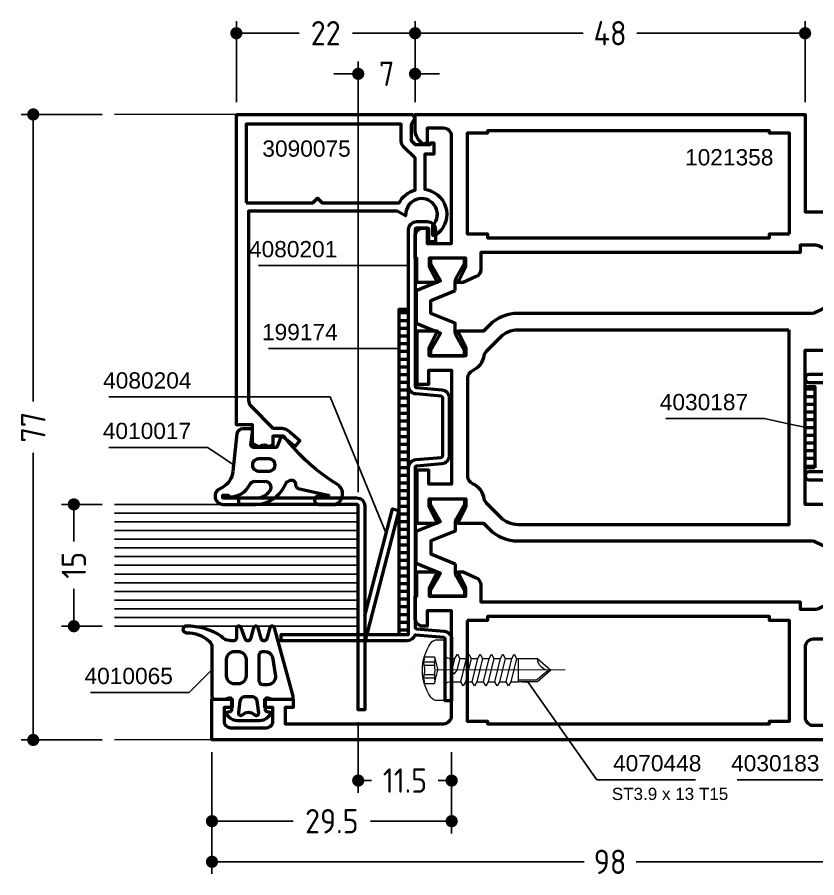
# Model space of a CAD drawing. Header units: millimetres. Extents: x 5 to 229, y 5 to 110.
# Drawn here: x 4.5 to 102.9, y 4.5 to 110.5 of the extents above; entities that cross this region are included whole.
import ezdxf

# ---------------------------------------------------------------- set-up
doc = ezdxf.new("R2010")
doc.units = ezdxf.units.MM
doc.linetypes.add('CENTER', pattern=[50.8, 31.75, -6.35, 6.35, -6.35])
doc.linetypes.add('HIDDEN', pattern=[9.525, 6.35, -3.175])
for name, color, linetype, lineweight in [('AM_5', 3, 'Continuous', 25), ('AM_C', 50, 'Continuous', 50), ('AM_S', 80, 'Continuous', 50), ('Cent3', 70, 'CENTER', 18), ('CHide4', 10, 'HIDDEN', 13), ('Cont2', 2, 'Continuous', 25), ('Cont3', 70, 'Continuous', 18), ('Cont4', 10, 'Continuous', 13)]:
    doc.layers.add(name, color=color, linetype=linetype, lineweight=lineweight)
doc.styles.add('HBS_DIMTEXTSTYLE', font='isocp.shx')
doc.styles.add('SWISSL', font='swissl.ttf')
doc.dimstyles.new('Konstruktionsschnitt 1-1$0', dxfattribs={"dimscale": 0, "dimtxt": 3, "dimasz": 1.5, "dimexe": 1.5, "dimexo": 1.5, "dimgap": 1.5, "dimtad": 0, "dimdsep": 46, "dimtxsty": 'HBS_DIMTEXTSTYLE', "dimblk": 'PUNKT', "dimcen": 0, "dimclrd": 3, "dimclre": 3, "dimclrt": 2, "dimadec": 1, "dimazin": 2, "dimtfac": 0.7, "dimtofl": 0, "dimtmove": 0, "dimatfit": 3, "dimfxl": 0, "dimtolj": 1, "dimtzin": 0, "dimarcsym": 0})

# ---------------------------------------------------------------- blocks, each defined once
blk = doc.blocks.new('PUNKT')
at = {"color": 0, "linetype": 'Continuous'}
blk.add_line((-0.5, 0), (-1, 0), dxfattribs=at)
at = {"color": 0, "linetype": 'Continuous', "const_width": 0.5}
blk.add_lwpolyline([(-0.25, 0, 1), (0.25, 0, 1)], format="xyb", close=True, dxfattribs=at)
blk = doc.blocks.new('*D34')
at = {"layer": 'AM_5', "color": 3, "lineweight": -2, "transparency": 16777216}
for p, q in [((28.5, 20), (28.5, 5)), ((126.5, 20), (126.5, 5)), ((30, 6.5), (74.29, 6.5)), ((125, 6.5), (80.71, 6.5))]:
    blk.add_line(p, q, dxfattribs=at)
at = {"layer": 'AM_5', "color": 3, "lineweight": -2, "transparency": 16777216, "xscale": 1.5, "yscale": 1.5, "zscale": 1.5, "rotation": 180}
blk.add_blockref('PUNKT', (28.5, 6.5), dxfattribs=at)
at = {"layer": 'AM_5', "color": 3, "lineweight": -2, "transparency": 16777216, "xscale": 1.5, "yscale": 1.5, "zscale": 1.5}
blk.add_blockref('PUNKT', (126.5, 6.5), dxfattribs=at)
at = {"layer": 'AM_5', "color": 2, "transparency": 16777216, "insert": (77.5, 6.5), "char_height": 3, "attachment_point": 5, "style": 'HBS_DIMTEXTSTYLE'}
blk.add_mtext('\\A1;98', dxfattribs=at)
blk = doc.blocks.new('*D38')
at = {"layer": 'AM_5', "color": 3, "lineweight": -2, "transparency": 16777216}
for p, q in [((101.5, 100), (101.5, 110)), ((107.5, 100), (107.5, 110)), ((100, 108.5), (98.5, 108.5)), ((109, 108.5), (110.5, 108.5))]:
    blk.add_line(p, q, dxfattribs=at)
at = {"layer": 'AM_5', "color": 3, "lineweight": -2, "transparency": 16777216, "xscale": 1.5, "yscale": 1.5, "zscale": 1.5}
blk.add_blockref('PUNKT', (101.5, 108.5), dxfattribs=at)
at = {"layer": 'AM_5', "color": 3, "lineweight": -2, "transparency": 16777216, "xscale": 1.5, "yscale": 1.5, "zscale": 1.5, "rotation": 180}
blk.add_blockref('PUNKT', (107.5, 108.5), dxfattribs=at)
at = {"layer": 'AM_5', "color": 2, "transparency": 16777216, "insert": (104.5, 108.5), "char_height": 3, "attachment_point": 5, "style": 'HBS_DIMTEXTSTYLE'}
blk.add_mtext('\\A1;6', dxfattribs=at)
blk = doc.blocks.new('*D39')
at = {"layer": 'AM_5', "color": 3, "lineweight": -2, "transparency": 16777216}
for p, q in [((53.5, 100), (53.5, 110)), ((101.5, 100), (101.5, 110)), ((55, 108.5), (74.2, 108.5)), ((100, 108.5), (80.8, 108.5))]:
    blk.add_line(p, q, dxfattribs=at)
at = {"layer": 'AM_5', "color": 3, "lineweight": -2, "transparency": 16777216, "xscale": 1.5, "yscale": 1.5, "zscale": 1.5, "rotation": 180}
blk.add_blockref('PUNKT', (53.5, 108.5), dxfattribs=at)
at = {"layer": 'AM_5', "color": 3, "lineweight": -2, "transparency": 16777216, "xscale": 1.5, "yscale": 1.5, "zscale": 1.5}
blk.add_blockref('PUNKT', (101.5, 108.5), dxfattribs=at)
at = {"layer": 'AM_5', "color": 2, "transparency": 16777216, "insert": (77.5, 108.5), "char_height": 3, "attachment_point": 5, "style": 'HBS_DIMTEXTSTYLE'}
blk.add_mtext('\\A1;48', dxfattribs=at)
blk = doc.blocks.new('*S400')
at = {"layer": 'AM_5', "color": 3}
for p, q in [((105.27, 16.61), (106.2, 26.4)), ((106.2, 26.4), (106.2, 26.41)), ((93.14, 16.61), (105.27, 16.61))]:
    blk.add_line(p, q, dxfattribs=at)
at = {"layer": 'AM_5', "color": 2, "insert": (103.27, 17.61), "char_height": 2, "attachment_point": 9, "style": 'SWISSL'}
blk.add_mtext('4030183', dxfattribs=at)
blk = doc.blocks.new('*U27', base_point=(43.9, 167.94))
for p, q in [((43.9, 181.87), (13.9, 181.87)), ((43.9, 180.8), (13.9, 180.8)), ((43.9, 179.73), (13.9, 179.73)), ((43.9, 178.66), (13.9, 178.66)), ((43.9, 177.59), (13.9, 177.59)), ((43.9, 176.51), (13.9, 176.51)), ((43.9, 175.44), (13.9, 175.44)), ((43.9, 174.37), (13.9, 174.37)), ((43.9, 173.3), (13.9, 173.3)), ((43.9, 172.23), (13.9, 172.23)), ((43.9, 171.16), (13.9, 171.16)), ((43.9, 170.09), (13.9, 170.09)), ((43.9, 169.01), (13.9, 169.01))]:
    blk.add_line(p, q)
blk.add_lwpolyline([(13.9, 167.94), (43.9, 167.94), (43.9, 182.94), (13.9, 182.94)])
blk = doc.blocks.new('*D67')
at = {"layer": 'AM_5', "color": 3, "lineweight": -2, "transparency": 16777216}
for p, q in [((15, 50.5), (10, 50.5)), ((11.5, 49), (11.5, 45.91)), ((11.5, 37), (11.5, 40.09)), ((15, 35.5), (10, 35.5))]:
    blk.add_line(p, q, dxfattribs=at)
at = {"layer": 'AM_5', "color": 3, "lineweight": -2, "transparency": 16777216, "xscale": 1.5, "yscale": 1.5, "zscale": 1.5}
for p, rotation in [((11.5, 50.5), 90), ((11.5, 35.5), 270)]:
    blk.add_blockref('PUNKT', p, dxfattribs=dict(at, rotation=rotation))
at = {"layer": 'AM_5', "color": 2, "transparency": 16777216, "insert": (11.5, 43), "char_height": 3, "attachment_point": 5, "rotation": 90, "style": 'HBS_DIMTEXTSTYLE'}
blk.add_mtext('\\A1;15', dxfattribs=at)
blk = doc.blocks.new('*D68')
at = {"layer": 'AM_5', "color": 3, "lineweight": -2, "transparency": 16777216}
for p, q in [((15, 98.5), (5, 98.5)), ((6.5, 97), (6.5, 63.15)), ((6.5, 23), (6.5, 56.85)), ((15, 21.5), (5, 21.5))]:
    blk.add_line(p, q, dxfattribs=at)
at = {"layer": 'AM_5', "color": 3, "lineweight": -2, "transparency": 16777216, "xscale": 1.5, "yscale": 1.5, "zscale": 1.5}
for p, rotation in [((6.5, 98.5), 90), ((6.5, 21.5), 270)]:
    blk.add_blockref('PUNKT', p, dxfattribs=dict(at, rotation=rotation))
at = {"layer": 'AM_5', "color": 2, "transparency": 16777216, "insert": (6.5, 60), "char_height": 3, "attachment_point": 5, "rotation": 90, "style": 'HBS_DIMTEXTSTYLE'}
blk.add_mtext('\\A1;77', dxfattribs=at)
blk = doc.blocks.new('*S410')
at = {"layer": 'AM_5', "color": 3}
for p, q in [((15.79, 57.52), (27.94, 57.52)), ((27.94, 57.52), (29.08, 56.76))]:
    blk.add_line(p, q, dxfattribs=at)
at = {"layer": 'AM_5', "color": 3, "linetype": 'Continuous'}
blk.add_line((29.08, 56.76), (31.16, 55.38), dxfattribs=at)
at = {"layer": 'AM_5', "color": 2, "insert": (25.94, 58.52), "char_height": 2, "attachment_point": 9, "style": 'SWISSL'}
blk.add_mtext('4010017', dxfattribs=at)
blk = doc.blocks.new('*S411')
at = {"layer": 'AM_5', "color": 3}
blk.add_line((34.23, 79.89), (50.2, 79.89), dxfattribs=at)
at = {"layer": 'AM_5', "color": 3, "linetype": 'Continuous'}
blk.add_line((50.2, 79.89), (52.7, 79.89), dxfattribs=at)
at = {"layer": 'AM_5', "color": 2, "insert": (43.93, 80.89), "char_height": 2, "attachment_point": 9, "style": 'SWISSL'}
blk.add_mtext('4080201', dxfattribs=at)
blk = doc.blocks.new('*S412')
at = {"layer": 'AM_5', "color": 3}
blk.add_line((35.46, 69.68), (49, 69.68), dxfattribs=at)
at = {"layer": 'AM_5', "color": 3, "linetype": 'Continuous'}
blk.add_line((49, 69.68), (51.5, 69.68), dxfattribs=at)
at = {"layer": 'AM_5', "color": 2, "insert": (43.98, 70.68), "char_height": 2, "attachment_point": 9, "style": 'SWISSL'}
blk.add_mtext('199174', dxfattribs=at)
blk = doc.blocks.new('*S413')
at = {"layer": 'AM_5', "color": 3}
for p, q in [((15.82, 63.73), (43.06, 63.73)), ((43.06, 63.73), (48.99, 49.23))]:
    blk.add_line(p, q, dxfattribs=at)
at = {"layer": 'AM_5', "color": 3, "linetype": 'Continuous'}
blk.add_line((48.99, 49.23), (49.93, 46.92), dxfattribs=at)
at = {"layer": 'AM_5', "color": 2, "insert": (25.98, 64.73), "char_height": 2, "attachment_point": 9, "style": 'SWISSL'}
blk.add_mtext('4080204', dxfattribs=at)
blk = doc.blocks.new('*S414')
at = {"layer": 'AM_5', "color": 3, "linetype": 'Continuous'}
blk.add_line((26.72, 28.37), (28.5, 30.12), dxfattribs=at)
at = {"layer": 'AM_5', "color": 3}
for p, q in [((25.69, 27.35), (26.72, 28.37)), ((13.56, 27.35), (25.69, 27.35))]:
    blk.add_line(p, q, dxfattribs=at)
at = {"layer": 'AM_5', "color": 2, "insert": (23.69, 28.35), "char_height": 2, "attachment_point": 9, "style": 'SWISSL'}
blk.add_mtext('4010065', dxfattribs=at)
blk = doc.blocks.new('*S416')
at = {"layer": 'AM_5', "color": 3}
for p, q in [((84.34, 61.06), (96.49, 61.06)), ((96.49, 61.06), (99.62, 60.39))]:
    blk.add_line(p, q, dxfattribs=at)
at = {"layer": 'AM_5', "color": 3, "linetype": 'Continuous'}
blk.add_line((99.62, 60.39), (102.07, 59.86), dxfattribs=at)
at = {"layer": 'AM_5', "color": 2, "insert": (94.49, 62.06), "char_height": 2, "attachment_point": 9, "style": 'SWISSL'}
blk.add_mtext('4030187', dxfattribs=at)
blk = doc.blocks.new('WS4070448')
at = {"layer": 'Cent3', "ltscale": 0.5}
blk.add_line((8.05, -14.4), (8.07, 4.66), dxfattribs=at)
at = {"layer": 'CHide4', "ltscale": 0.3}
for p, q in [((7.1, 1.69), (7.1, 3.08)), ((7.51, 1.69), (7.51, 2.97)), ((8.63, 1.69), (8.63, 2.97)), ((9.04, 1.69), (9.04, 3.08))]:
    blk.add_line(p, q, dxfattribs=at)
for points in [[(6.42, 2.92), (6.42, 1.69)], [(9.72, 2.92), (9.72, 1.69)], [(6.42, 1.69), (8.07, 1.25)], [(9.72, 1.69), (8.07, 1.25)]]:
    blk.add_lwpolyline(points, dxfattribs=at)
for centre, radius, start, end in [((6.48, 4.2), 1.28, 267.2848, 298.8872), ((8.07, 5.85), 2.94, 250.6988, 289.3012), ((9.66, 4.2), 1.28, 241.1128, 272.7152), ((6.76, 2.85), 1.21, 253.6643, 286.3357), ((8.07, 11.78), 10.13, 264.4948, 275.5052), ((9.38, 2.85), 1.21, 253.6643, 286.3357)]:
    blk.add_arc(centre, radius, start, end, dxfattribs=at)
at = {"layer": 'Cont4'}
for p, q in [((6.62, -8.64), (6.62, -11)), ((6.62, -8.64), (9.52, -8.64)), ((9.52, -11), (9.52, -8.64)), ((6.62, -11), (8.07, -12.64)), ((8.07, -12.64), (9.52, -11))]:
    blk.add_line(p, q, dxfattribs=at)
blk.add_lwpolyline([(11.39, 2.11, 0.314856), (4.74, 2.11, 0.244912), (4.32, 1.29), (4.32, 0.36), (11.82, 0.36), (11.82, 1.29, 0.244912), (11.39, 2.11, 0.138291)], format="xyb", dxfattribs=at)
for points in [[(6.12, -1.14), (6.62, -1.43), (8.07, -1.08), (8.57, -0.71), (8.07, -0.51), (6.62, -0.85)], [(6.12, -2.54), (6.62, -2.83), (9.52, -2.14), (10.02, -1.85), (9.52, -1.56), (6.62, -2.25)], [(6.12, -3.94), (6.62, -4.23), (9.52, -3.54), (10.02, -3.25), (9.52, -2.96), (6.62, -3.65)], [(6.12, -5.34), (6.62, -5.63), (9.52, -4.94), (10.02, -4.65), (9.52, -4.36), (6.62, -5.05)], [(6.12, -6.74), (6.62, -7.03), (9.52, -6.34), (10.02, -6.05), (9.52, -5.76), (6.62, -6.45)], [(6.12, -8.14), (6.62, -8.43), (9.52, -7.74), (10.02, -7.45), (9.52, -7.16), (6.62, -7.85)]]:
    blk.add_lwpolyline(points, close=True, dxfattribs=at)
for points in [[(6.62, -0.14), (6.62, -0.85)], [(9.52, -0.14), (9.52, -1.56)], [(6.62, -1.43), (6.62, -1.85)], [(6.62, -1.43), (6.62, -2.25)], [(6.62, -1.43), (6.62, -2.25)], [(6.62, -2.83), (6.62, -3.65)], [(9.52, -2.14), (9.52, -2.96)], [(6.62, -4.23), (6.62, -5.05)], [(9.52, -3.54), (9.52, -4.36)], [(9.52, -4.94), (9.52, -5.76)], [(6.62, -5.63), (6.62, -6.45)], [(9.52, -6.34), (9.52, -7.16)], [(6.62, -7.03), (6.62, -7.85)], [(6.62, -8.43), (6.62, -8.64)], [(9.52, -7.74), (9.52, -8.64)], [(9.27, -8.64), (9.27, -10.89), (8.1, -12.28)], [(9.52, -9.14), (9.52, -9.96)], [(6.62, -9.83), (6.62, -10.65)]]:
    blk.add_lwpolyline(points, dxfattribs=at)
for centre, radius, start, end in [((6.12, -0.14), 0.5, 0, 90), ((10.02, -0.14), 0.5, 90, 180), ((6.61, -12.47), 1.47, 353.4244, 89.6688)]:
    blk.add_arc(centre, radius, start, end, dxfattribs=at)
blk = doc.blocks.new('*S418')
at = {"layer": 'AM_5', "color": 3, "linetype": 'Continuous'}
blk.add_line((68.82, 26.6), (67.38, 28.65), dxfattribs=at)
at = {"layer": 'AM_5', "color": 3}
for p, q in [((75.86, 16.61), (68.82, 26.6)), ((88.01, 16.61), (75.86, 16.61))]:
    blk.add_line(p, q, dxfattribs=at)
at = {"layer": 'AM_5', "color": 2, "insert": (77.86, 17.61), "char_height": 2, "attachment_point": 7, "style": 'SWISSL'}
blk.add_mtext('4070448', dxfattribs=at)
blk = doc.blocks.new('ZAHL links')
at = {"layer": 'AM_5', "color": 2, "style": 'SWISSL'}
blk.add_attdef('XXX', (1.85, -2.5), '', height=1.5, dxfattribs=at)
blk = doc.blocks.new('*D91')
at = {"layer": 'AM_5', "color": 3, "lineweight": -2, "transparency": 16777216}
for p, q in [((31.5, 100), (31.5, 110)), ((53.5, 100), (53.5, 110)), ((33, 108.5), (39.22, 108.5)), ((52, 108.5), (45.78, 108.5))]:
    blk.add_line(p, q, dxfattribs=at)
at = {"layer": 'AM_5', "color": 3, "lineweight": -2, "transparency": 16777216, "xscale": 1.5, "yscale": 1.5, "zscale": 1.5, "rotation": 180}
blk.add_blockref('PUNKT', (31.5, 108.5), dxfattribs=at)
at = {"layer": 'AM_5', "color": 3, "lineweight": -2, "transparency": 16777216, "xscale": 1.5, "yscale": 1.5, "zscale": 1.5}
blk.add_blockref('PUNKT', (53.5, 108.5), dxfattribs=at)
at = {"layer": 'AM_5', "color": 2, "transparency": 16777216, "insert": (42.5, 108.5), "char_height": 3, "attachment_point": 5, "style": 'HBS_DIMTEXTSTYLE'}
blk.add_mtext('\\A1;22', dxfattribs=at)
blk = doc.blocks.new('*D92')
at = {"layer": 'AM_5', "color": 3, "lineweight": -2, "transparency": 16777216}
for p, q in [((46.5, 52), (46.5, 105)), ((53.5, 100), (53.5, 105)), ((45, 103.5), (43.5, 103.5)), ((55, 103.5), (56.5, 103.5))]:
    blk.add_line(p, q, dxfattribs=at)
at = {"layer": 'AM_5', "color": 3, "lineweight": -2, "transparency": 16777216, "xscale": 1.5, "yscale": 1.5, "zscale": 1.5}
blk.add_blockref('PUNKT', (46.5, 103.5), dxfattribs=at)
at = {"layer": 'AM_5', "color": 3, "lineweight": -2, "transparency": 16777216, "xscale": 1.5, "yscale": 1.5, "zscale": 1.5, "rotation": 180}
blk.add_blockref('PUNKT', (53.5, 103.5), dxfattribs=at)
at = {"layer": 'AM_5', "color": 2, "transparency": 16777216, "insert": (50, 103.5), "char_height": 3, "attachment_point": 5, "style": 'HBS_DIMTEXTSTYLE'}
blk.add_mtext('\\A1;7', dxfattribs=at)
blk = doc.blocks.new('*D93')
at = {"layer": 'AM_5', "color": 3, "lineweight": -2, "transparency": 16777216}
for p, q in [((46.5, 23.7), (46.5, 15)), ((58, 20), (58, 15)), ((48, 16.5), (48.14, 16.5)), ((56.5, 16.5), (56.36, 16.5))]:
    blk.add_line(p, q, dxfattribs=at)
at = {"layer": 'AM_5', "color": 3, "lineweight": -2, "transparency": 16777216, "xscale": 1.5, "yscale": 1.5, "zscale": 1.5, "rotation": 180}
blk.add_blockref('PUNKT', (46.5, 16.5), dxfattribs=at)
at = {"layer": 'AM_5', "color": 3, "lineweight": -2, "transparency": 16777216, "xscale": 1.5, "yscale": 1.5, "zscale": 1.5}
blk.add_blockref('PUNKT', (58, 16.5), dxfattribs=at)
at = {"layer": 'AM_5', "color": 2, "transparency": 16777216, "insert": (52.25, 16.5), "char_height": 3, "attachment_point": 5, "style": 'HBS_DIMTEXTSTYLE'}
blk.add_mtext('\\A1;11.5', dxfattribs=at)
blk = doc.blocks.new('*D94')
at = {"layer": 'AM_5', "color": 3, "lineweight": -2, "transparency": 16777216}
for p, q in [((28.5, 20), (28.5, 10)), ((58, 20), (58, 10)), ((30, 11.5), (38.49, 11.5)), ((56.5, 11.5), (48.01, 11.5))]:
    blk.add_line(p, q, dxfattribs=at)
at = {"layer": 'AM_5', "color": 3, "lineweight": -2, "transparency": 16777216, "xscale": 1.5, "yscale": 1.5, "zscale": 1.5, "rotation": 180}
blk.add_blockref('PUNKT', (28.5, 11.5), dxfattribs=at)
at = {"layer": 'AM_5', "color": 3, "lineweight": -2, "transparency": 16777216, "xscale": 1.5, "yscale": 1.5, "zscale": 1.5}
blk.add_blockref('PUNKT', (58, 11.5), dxfattribs=at)
at = {"layer": 'AM_5', "color": 2, "transparency": 16777216, "insert": (43.25, 11.5), "char_height": 3, "attachment_point": 5, "style": 'HBS_DIMTEXTSTYLE'}
blk.add_mtext('\\A1;29.5', dxfattribs=at)
blk = doc.blocks.new('WI1021358')
for points in [[(-59.8, 2.2), (-59.8, 1.55), (-61.8, 2.55), (-62.8, 2.55), (-62.8, -1.95), (-61.8, -1.95), (-59.8, -0.95), (-59.8, -3.5), (-65, -3.5), (-65, -2), (-64.6, -2), (-64.6, 5, 0.414214), (-65.6, 6), (-74.2, 6, 0.414214), (-75.2, 5), (-75.2, -2), (-72.2, -2), (-72.06, -2.34), (-73.22, -3.5), (-75.2, -3.5), (-75.2, -10), (-73, -10), (-73, -9), (-72, -9), (-72, -12.5), (-73, -12.5), (-73, -11.5), (-74.7, -11.5, 0.414214), (-75.5, -12.3), (-75.5, -16.7, 0.414214), (-74.7, -17.5), (-73, -17.5), (-73, -16.5), (-72, -16.5), (-72, -19), (-77, -19), (-77, 79), (-72, 79), (-72, 76.5), (-73, 76.5), (-73, 77.5), (-74.7, 77.5, 0.414214), (-75.5, 76.7), (-75.5, 72.3, 0.414214), (-74.7, 71.5), (-73, 71.5), (-73, 72.5), (-72, 72.5), (-72, 69), (-73, 69), (-73, 70), (-75, 70), (-75, 50.5, 0.414214), (-74, 49.5), (-61.1, 49.5), (-61.1, 52.5), (-63, 52.5), (-63, 53, -0.414214), (-62, 54), (-59.3, 54), (-59.3, 53.8), (-56.3, 53.8), (-56.3, 51.25), (-58.3, 52.25), (-59.3, 52.25), (-59.3, 47.75), (-58.3, 47.75), (-56.3, 48.75), (-56.3, 48.1), (-57.03, 46.49, -0.294108), (-57.94, 45.9), (-60, 45.9), (-60, 6.6), (-60.9, 6.6), (-60.9, 4.78, 0.109518), (-60.81, 4.36), (-59.8, 2.2)], [(-55.31, 49.05), (-56.43, 49.05, 0.131652), (-56.83, 48.94), (-58.64, 47.9), (-59.3, 47.9), (-59.3, 52.1), (-58.64, 52.1), (-57.3, 51.33), (-56.81, 51.05), (-56.51, 50.87), (-55.3, 53.88), (-51.3, 53.88), (-50.09, 50.87), (-47.96, 52.1), (-47.3, 52.1), (-47.3, 47.9), (-47.96, 47.9), (-49.77, 48.94, 0.131652), (-50.17, 49.05), (-51.29, 49.05), (-52.51, 52.08), (-54.08, 52.08)], [(-24.5, 41.33, 0.198912), (-25.96, 44.86), (-26.7, 45.6), (-26.7, 48.75), (-28.7, 47.75), (-29.7, 47.75), (-29.7, 52.25), (-28.7, 52.25), (-26.7, 51.25), (-26.7, 53.8), (-33.2, 53.8), (-33.2, 52.3), (-31.5, 52.3), (-31.5, 49.5), (-45.5, 49.5), (-45.5, 52.3), (-43.8, 52.3), (-43.8, 53.8), (-50.3, 53.8), (-50.3, 51.25), (-48.3, 52.25), (-47.3, 52.25), (-47.3, 47.75), (-48.3, 47.75), (-50.3, 48.75), (-50.3, 45.6), (-51.04, 44.86, 0.198912), (-52.5, 41.33), (-52.5, 5.21, -0.109518), (-52.59, 4.79), (-53.8, 2.2), (-53.8, 1.55), (-51.8, 2.55), (-50.8, 2.55), (-50.8, -1.95), (-51.8, -1.95), (-53.8, -0.95), (-53.8, -3.5), (-45.5, -3.5), (-45.5, 0.3), (-48, 0.3), (-48, 6), (-29, 6), (-29, 0.3), (-31.5, 0.3), (-31.5, -3.5), (-23.2, -3.5), (-23.2, -0.95), (-25.2, -1.95), (-26.2, -1.95), (-26.2, 2.55), (-25.2, 2.55), (-23.2, 1.55), (-23.2, 2.2), (-24.41, 4.79, -0.109518), (-24.5, 5.21)], [(-21.69, 49.05), (-20.57, 49.05, -0.131652), (-20.17, 48.94), (-18.36, 47.9), (-17.7, 47.9), (-17.7, 52.1), (-18.36, 52.1), (-19.7, 51.33), (-20.19, 51.05), (-20.49, 50.87), (-21.7, 53.88), (-25.7, 53.88), (-26.91, 50.87), (-29.04, 52.1), (-29.7, 52.1), (-29.7, 47.9), (-29.04, 47.9), (-27.23, 48.94, -0.131652), (-26.83, 49.05), (-25.71, 49.05), (-24.49, 52.08), (-22.91, 52.08)], [(-17.7, 54), (-15, 54, -0.414214), (-14, 53), (-14, 52.5), (-15.9, 52.5), (-15.9, 49.5), (-2.7, 49.5, 0.414214), (-1.7, 50.5), (-1.7, 52.5), (-3.5, 52.5), (-3.71, 53.01), (-3.31, 53.41, -0.198912), (-1.9, 54), (0, 54), (0, 6), (-12, 6), (-12, -3.5), (-17.2, -3.5), (-17.2, -0.95), (-15.2, -1.95), (-14.2, -1.95), (-14.2, 2.55), (-15.2, 2.55), (-17.2, 1.55), (-17.2, 2.2), (-16.19, 4.36, 0.109518), (-16.1, 4.78), (-16.1, 6.6), (-17, 6.6), (-17, 45.9), (-19.06, 45.9, -0.294108), (-19.97, 46.49), (-20.7, 48.1), (-20.7, 48.75), (-18.7, 47.75), (-17.7, 47.75), (-17.7, 52.25), (-18.7, 52.25), (-20.7, 51.25), (-20.7, 53.8), (-17.7, 53.8), (-17.7, 54)], [(-26.5, 8), (-50.5, 8), (-50.5, 41.33, -0.198912), (-49.62, 43.45), (-47.86, 45.21, -0.154989), (-47.33, 45.49, 0.248244), (-45.47, 46.91, -0.293963), (-44.56, 47.5), (-32.43, 47.5, -0.293963), (-31.52, 46.91, 0.248244), (-29.67, 45.49, -0.154989), (-29.14, 45.21), (-27.38, 43.45, -0.198912), (-26.5, 41.33)], [(-58.81, 1.25), (-59.93, 1.25, -0.131652), (-60.33, 1.36), (-62.14, 2.4), (-62.8, 2.4), (-62.8, -1.8), (-62.14, -1.8), (-60.8, -1.03), (-60.31, -0.74), (-60.01, -0.57), (-58.8, -3.57), (-54.8, -3.57), (-53.59, -0.57), (-51.46, -1.8), (-50.8, -1.8), (-50.8, 2.4), (-51.46, 2.4), (-53.27, 1.36, -0.131652), (-53.67, 1.25), (-54.79, 1.25), (-56.01, -1.77), (-57.58, -1.77)], [(-18.19, 1.25), (-17.07, 1.25, 0.131652), (-16.67, 1.36), (-14.86, 2.4), (-14.2, 2.4), (-14.2, -1.8), (-14.86, -1.8), (-16.2, -1.03), (-16.69, -0.74), (-16.99, -0.57), (-18.2, -3.57), (-22.2, -3.57), (-23.41, -0.57), (-25.54, -1.8), (-26.2, -1.8), (-26.2, 2.4), (-25.54, 2.4), (-23.73, 1.36, 0.131652), (-23.33, 1.25), (-22.21, 1.25), (-20.99, -1.77), (-19.41, -1.77)]]:
    blk.add_lwpolyline(points, format="xyb", close=True)
for points in [[(-62.3, 47.6), (-74.7, 47.6), (-74.7, 45.1), (-75, 45.1), (-75, 10.4), (-74.7, 10.4), (-74.7, 7.9), (-62.3, 7.9), (-62.3, 10.4), (-61.8, 10.4), (-61.8, 45.1), (-62.3, 45.1), (-62.3, 47.6)], [(-14.7, 7.9), (-2.3, 7.9), (-2.3, 10.4), (-2, 10.4), (-2, 45.1), (-2.3, 45.1), (-2.3, 47.6), (-14.7, 47.6), (-14.7, 45.1), (-15.2, 45.1), (-15.2, 10.4), (-14.7, 10.4), (-14.7, 7.9)]]:
    blk.add_lwpolyline(points, close=True)
blk = doc.blocks.new('WI3090075')
for points in [[(0, 22), (0, 0.3), (-0.45, 0.04), (-1.25, 0.5), (-3.2, 0.5), (-3.7, 0), (-3.7, -1.9), (-3.5, -1.9), (-3.5, -2.3), (-4.9, -2.3), (-4.9, -1.2), (-9.2, -1.2), (-9.3, -1.57, -0.652679), (-14.9, -2.49), (-14.9, -2.2), (-13.66, -2.2, 1.382111), (-12.04, 1.13), (-12.48, 1.19), (-11.9, 2.2), (-11.9, 20.5), (-35.19, 20.5, 0.198912), (-35.89, 20.21), (-38.6, 17.5), (-38.6, 16.71, -0.176327), (-39.07, 15.43), (-40.12, 14.18), (-40.88, 14.82), (-39.6, 16.35), (-39.6, 17.5), (-40.7, 17.5), (-40.93, 17.99, 0.339409), (-40.9, 19.21), (-40.5, 20), (-38.2, 20), (-38.2, 22), (0, 22)], [(-10.9, 20.8), (-10.9, 12.58), (-10.32, 12), (-10.9, 11.42), (-10.9, 1.97, -0.213458), (-9.31, 0), (-5.4, 0), (-3.99, 1.41, -0.198912), (-3.28, 1.7), (-1.2, 1.7), (-1.2, 20.8), (-10.9, 20.8)]]:
    blk.add_lwpolyline(points, format="xyb", close=True)
blk = doc.blocks.new('WI199174')
h = blk.add_hatch()
h.set_pattern_fill('LINE', color=256, scale=0.3, angle=-90)
h.set_pattern_definition([(270, (128.3971, 74.9), (0.9525, 4e-16), [])])
h.paths.add_polyline_path([(0, 1.2), (0, 0), (40, 0), (40, 1.2)])
blk.add_lwpolyline([(0, 1.2), (0, 0), (40, 0), (40, 1.2)], close=True)
blk = doc.blocks.new('WI4010017')
for points in [[(-3.46, 2.42, -0.240056), (-5.37, 3.66), (-5.63, 4.12, 0.767327), (-7.5, 3.62), (-7.5, -0.35, 0.286745), (-5.25, -3.94), (-4.85, -4.14, -0.149451), (-4.72, -4.26), (-4.57, -4.53, -0.57735), (-5, -5.28), (-5.12, -5.28), (-5.16, -5.31, 0.158399), (-5.55, -5.6), (-6.36, -9.28, -0.113567), (-6.42, -9.4, -0.190093), (-6.5, -9.19), (-6.5, -8.12, 1), (-7.5, -8.12), (-7.5, -10.18, 0.009709), (-7.5, -10.22, 0.587918), (-5.07, -10.47, -0.09166), (0.81, -3.93, 0.553622), (0.7, -3.44), (-0.3, -3.07, -0.315299), (-0.5, -2.79), (-0.5, -0.1, -0.449698), (-0.16, 0.2), (1.46, 0, 0.449698), (1.8, 0.3), (1.8, 1.16, 0.354573), (1.17, 1.94), (-3.46, 2.42)], [(-3.46, 2.42, -0.240056), (-5.37, 3.66), (-5.63, 4.12, 0.767327), (-7.5, 3.62), (-7.5, -0.35, 0.286745), (-5.25, -3.94), (-4.85, -4.14, -0.149451), (-4.72, -4.26), (-4.57, -4.53, -0.57735), (-5, -5.28), (-5.12, -5.28), (-5.16, -5.31, 0.158399), (-5.55, -5.6), (-6.36, -9.28, -0.113567), (-6.42, -9.4, -0.190093), (-6.5, -9.19), (-6.5, -8.12, 1), (-7.5, -8.12), (-7.5, -10.18, 0.009709), (-7.5, -10.22, 0.587918), (-5.07, -10.47, -0.09166), (0.81, -3.93, 0.553622), (0.7, -3.44), (-0.3, -3.07, -0.315299), (-0.5, -2.79), (-0.5, -0.1, -0.449698), (-0.16, 0.2), (1.46, 0, 0.449698), (1.8, 0.3), (1.8, 1.16, 0.354573), (1.17, 1.94), (-3.46, 2.42)], [(-4.7, -0.28, 0.292811), (-5.16, 0.44, -0.290987), (-6.6, 2.71), (-6.6, 2.92), (-6.5, 2.92, 0.414214), (-6.4, 3.02), (-6.4, 3.62, 0.414214), (-6.5, 3.72), (-6.6, 3.72, 0.414214), (-6.7, 3.62), (-6.7, -0.48, 0.244698), (-5.85, -2.12), (-5.8, -2.15, 0.673804), (-4.71, -1.45), (-4.7, -0.28)], [(-4.7, -0.28, 0.292811), (-5.16, 0.44, -0.290987), (-6.6, 2.71), (-6.6, 2.92), (-6.5, 2.92, 0.414214), (-6.4, 3.02), (-6.4, 3.62, 0.414214), (-6.5, 3.72), (-6.6, 3.72, 0.414214), (-6.7, 3.62), (-6.7, -0.48, 0.244698), (-5.85, -2.12), (-5.8, -2.15, 0.673804), (-4.71, -1.45), (-4.7, -0.28)], [(-1.91, -0.73, 1.006711), (-3.4, -0.73), (-3.4, -2.03, 1.006711), (-1.91, -2.03), (-1.91, -0.73)], [(-1.91, -0.73, 1.006711), (-3.4, -0.73), (-3.4, -2.03, 1.006711), (-1.91, -2.03), (-1.91, -0.73)], [(-1.91, -0.73, 1.006711), (-3.4, -0.73), (-3.4, -2.03, 1.006711), (-1.91, -2.03), (-1.91, -0.73)]]:
    blk.add_lwpolyline(points, format="xyb", close=True)
blk = doc.blocks.new('WI4010065')
for points in [[(0.3, 0, 0.414214), (0, -0.3), (0, -1.62), (0.19, -2.13, -0.520567), (0, -2.4), (-1.33, -2.4, -0.36397), (-1.53, -2.23), (-1.58, -1.97, 0.594937), (-1.91, -1.85), (-2.12, -2.05, 0.208), (-2.6, -3.15), (-2.6, -5.85, 0.208), (-2.12, -6.95), (-1.91, -7.15, 0.594937), (-1.58, -7.03), (-1.53, -6.77, -0.36397), (-1.33, -6.6), (0, -6.6, -0.520567), (0.19, -6.87), (0, -7.38), (0, -9.7, 0.505497), (0.39, -9.99), (8.79, -7.69, 0.751737), (8.78, -7.11), (7.47, -6.76, -0.767327), (7.47, -6.04), (8.78, -5.69, 0.767327), (8.78, -5.11), (7.46, -4.76, -0.767327), (7.46, -4.08), (8.78, -3.59, 0.876976), (8.7, -3), (7.5, -3, -0.414214), (7.2, -2.7), (7.2, -2.48, -0.051818), (7.23, -2.17, -0.225446), (7.75, -1.18, 0.150709), (9, 3.17, 1.016945), (8.2, 3.15, -0.195341), (7.16, 0.33, -0.211259), (6.42, 0)], [(4.9, -1.8, -0.414214), (5.9, -2.8), (5.9, -3.2, -0.414214), (4.9, -4.2), (2.9, -4.2, -0.414214), (1.9, -3.2), (1.9, -2.8, -0.414214), (2.9, -1.8)], [(0.3, -4.98), (0.3, -4.02, 0.378866), (-0.23, -3.43), (-1.66, -3.25, 0.717695), (-1.91, -3.76, -0.421053), (-1.91, -5.24, 0.717695), (-1.66, -5.75), (-0.23, -5.57, 0.378866)], [(5.4, -5.8, -0.414214), (5.9, -6.3), (5.9, -6.49, -0.328465), (5.2, -7.44), (3.1, -7.78, -0.505497), (1.8, -6.83), (1.8, -6.3, -0.414214), (2.3, -5.8)]]:
    blk.add_lwpolyline(points, format="xyb", close=True)
blk = doc.blocks.new('WI4030031')
blk.add_lwpolyline([(6.2, -9.4, 0.414214), (6.7, -8.9), (6.7, -8.4, 0.414214), (6.2, -7.9), (4.3, -7.9, -0.414214), (4, -7.6), (4, -5.44, -0.198912), (4.09, -5.23), (5.7, -3.62, -0.366985), (6.08, -3.59, -0.409938), (6.32, -4.97, 0.152896), (6, -6), (6, -6.6, 0.414214), (6.3, -6.9), (6.6, -6.9, 0.414214), (6.8, -6.7), (6.8, -6.55, -0.131652), (6.84, -6.4), (7.26, -5.67, 0.131652), (7.3, -5.52), (7.3, -4.4, 0.166731), (6.92, -3.3, -0.166731), (6.5, -2.07), (6.5, -0.5, 1), (5.5, -0.5), (5.5, -1.99, -0.198912), (5.21, -2.69), (3.29, -4.61, 0.198912), (3, -5.31), (3, -7.1, -0.414214), (2.7, -7.4), (-2.7, -7.4, -0.414214), (-3, -7.1), (-3, -5.31, 0.198912), (-3.29, -4.61), (-5.21, -2.69, -0.198912), (-5.5, -1.99), (-5.5, -0.5, 1), (-6.5, -0.5), (-6.5, -2.07, -0.166731), (-6.92, -3.3, 0.166731), (-7.3, -4.4), (-7.3, -5.52, 0.131652), (-7.26, -5.67), (-6.84, -6.4, -0.131652), (-6.8, -6.55), (-6.8, -6.7, 0.414214), (-6.6, -6.9), (-6.3, -6.9, 0.414214), (-6, -6.6), (-6, -6, 0.152896), (-6.32, -4.97, -0.409938), (-6.08, -3.59, -0.366985), (-5.7, -3.62), (-4.09, -5.23, -0.198912), (-4, -5.44), (-4, -7.6, -0.414214), (-4.3, -7.9), (-6.2, -7.9, 0.414214), (-6.7, -8.4), (-6.7, -8.9, 0.414214), (-6.2, -9.4), (6.2, -9.4)], format="xyb", close=True)
blk = doc.blocks.new('WI4030187')
h = blk.add_hatch()
h.set_pattern_fill('LINE', color=256, scale=0.3, angle=-90)
h.set_pattern_definition([(270, (102.8981, 154.7), (0.9525, 4e-16), [])])
h.paths.add_polyline_path([(5, 0), (5, 1.2), (-5, 1.2), (-5, 0)])
blk.add_lwpolyline([(5, 1.2), (5, 0), (-5, 0), (-5, 1.2), (5, 1.2)], close=True)
blk = doc.blocks.new('WI4080201')
blk.add_lwpolyline([(-49, 1, 0.414214), (-48.8, 0.8), (-28.48, 0.8, -0.388879), (-27.49, -0.11), (-27.22, -3.22, 0.388879), (-27.02, -3.4), (-19.88, -3.4, 0.388879), (-19.68, -3.22), (-19.41, -0.11, -0.388879), (-18.42, 0.8), (0.8, 0.8, -0.414214), (1.8, -0.2), (1.8, -1.5, -0.414214), (0.8, -2.5), (-0.7, -2.5), (-0.7, -1.7), (0.8, -1.7, 0.414214), (1, -1.5), (1, -0.2, 0.414214), (0.8, 0), (-18.42, 0, 0.388879), (-18.62, -0.18), (-18.89, -3.29, -0.388879), (-19.88, -4.2), (-27.02, -4.2, -0.388879), (-28.01, -3.29), (-28.28, -0.18, 0.388879), (-28.48, 0), (-48.12, 0, 0.388879), (-48.32, -0.18), (-48.61, -3.59, -0.388879), (-49.61, -4.5), (-57.2, -4.5), (-57.2, -3.7), (-49.61, -3.7, 0.388879), (-49.41, -3.52), (-49.11, -0.11, -0.039327), (-49.09, 0.04, -0.331311), (-49.8, 1), (-49.8, 16.5), (-49, 16.5), (-49, 1)], format="xyb", close=True)
blk = doc.blocks.new('WI4080204')
blk.add_lwpolyline([(0.8, 0.2, -0.414214), (-0.2, -0.8), (-25.3, -0.8), (-25.3, 0), (-0.2, 0, 0.414214), (0, 0.2), (0, 14.7), (0.8, 14.7), (0.8, 0.2)], format="xyb", close=True)
blk.add_lwpolyline([(-13.72, -0.8), (-0.53, -4.23), (-0.74, -5), (-16.9, -0.8)])

msp = doc.modelspace()

# ---------------------------------------------------------------- linework, layer by layer
at = {"layer": 'Cont3'}
for p, q in [((31.5, 98.501), (16.5, 98.501)), ((28.5, 21.5), (16.5, 21.5))]:
    msp.add_line(p, q, dxfattribs=at)

# ---------------------------------------------------------------- block references
at = {"xscale": -1, "rotation": 90}
msp.add_blockref('WS4070448', (57.561, 38.163), dxfattribs=at)
at = {"layer": 'AM_5'}
for name in ['*S411', '*S412', '*S413', '*S416', '*S410', '*S414', '*S418', '*S400']:
    msp.add_blockref(name, (0, 0), dxfattribs=at)
at = {"layer": 'AM_C'}
for name, p, rotation in [('WI4080201', (53.5, 83.501), 89.99999999999999), ('WI199174', (52.7, 34.501), 89.99999999999999), ('WI4030031', (101.5, 60.002), 89.99999999999999), ('WI4030187', (101.5, 60.002), 270), ('WI4010017', (33.5, 58.001), 89.99999999999999), ('WI4080204', (46.5, 50.498), 89.99999999999999), ('WI4010065', (28.5, 26.502), 89.99999999999999)]:
    msp.add_blockref(name, p, dxfattribs=dict(at, rotation=rotation))
at = {"layer": 'AM_S', "rotation": 89.99999999999999}
for name, p in [('WI1021358', (107.5, 98.501)), ('WI3090075', (53.5, 98.501))]:
    msp.add_blockref(name, p, dxfattribs=at)
at = {"layer": 'Cont2'}
msp.add_blockref('*U27', (46.5, 35.498), dxfattribs=at)
at = {"layer": 'Cont3'}
msp.add_blockref('ZAHL links', (75.863, 16.606), dxfattribs=at).add_auto_attribs({'XXX': 'ST3.9 x 13 T15'})

# ---------------------------------------------------------------- texts
at = {"layer": 'AM_5', "color": 2, "char_height": 2, "style": 'SWISSL'}
for s, insert, attachment_point in [('3090075', (34.7, 95.301), 1), ('1021358', (97.6, 92.201), 9)]:
    msp.add_mtext(s, dxfattribs=dict(at, insert=insert, attachment_point=attachment_point))

# ---------------------------------------------------------------- dimensions: what is measured, and where the dimension line sits
at = {"layer": 'AM_5'}
for base, p1, p2, picture, middle in [((53.5, 108.501), (31.5, 98.501), (53.5, 98.501), '*D91', (42.5, 108.501)), ((101.5, 108.501), (53.5, 98.501), (101.5, 98.501), '*D39', (77.5, 108.501)), ((126.5, 6.5), (28.5, 21.5), (126.5, 21.501), '*D34', (77.5, 6.5))]:
    dim = msp.add_linear_dim(base=base, p1=p1, p2=p2, dimstyle='Konstruktionsschnitt 1-1$0', override={"dimscale": 1}, dxfattribs=at)
    dim.commit()
    dim.dimension.update_dxf_attribs({"geometry": picture, "text_midpoint": middle})
dim = msp.add_linear_dim(base=(107.5, 108.501), p1=(101.5, 98.501), p2=(107.5, 98.501), dimstyle='Konstruktionsschnitt 1-1$0', override={"dimscale": 1}, dxfattribs=at)
dim.commit()
dim.dimension.update_dxf_attribs({"geometry": '*D38', "text_midpoint": (104.5, 108.501), "dimtype": 160})
for base, p1, p2, angle, picture, middle in [((46.5, 103.501), (53.5, 98.501), (46.5, 50.498), 180, '*D92', (50, 103.501)), ((6.5, 98.501), (16.5, 21.5), (16.5, 98.501), 90, '*D68', (6.5, 60.001)), ((58, 16.5), (46.5, 25.2), (58, 21.5), 180, '*D93', (52.25, 16.5))]:
    dim = msp.add_linear_dim(base=base, p1=p1, p2=p2, angle=angle, dimstyle='Konstruktionsschnitt 1-1$0', override={"dimscale": 1}, dxfattribs=at)
    dim.commit()
    dim.dimension.update_dxf_attribs({"geometry": picture, "text_midpoint": middle, "dimtype": 160})
for base, p1, p2, angle, picture, middle in [((11.5, 50.498), (16.5, 35.498), (16.5, 50.498), 90, '*D67', (11.5, 42.998)), ((28.5, 11.5), (58, 21.5), (28.5, 21.5), 180, '*D94', (43.25, 11.5))]:
    dim = msp.add_linear_dim(base=base, p1=p1, p2=p2, angle=angle, dimstyle='Konstruktionsschnitt 1-1$0', override={"dimscale": 1}, dxfattribs=at)
    dim.commit()
    dim.dimension.update_dxf_attribs({"geometry": picture, "text_midpoint": middle})

doc.saveas('drawing.dxf')
